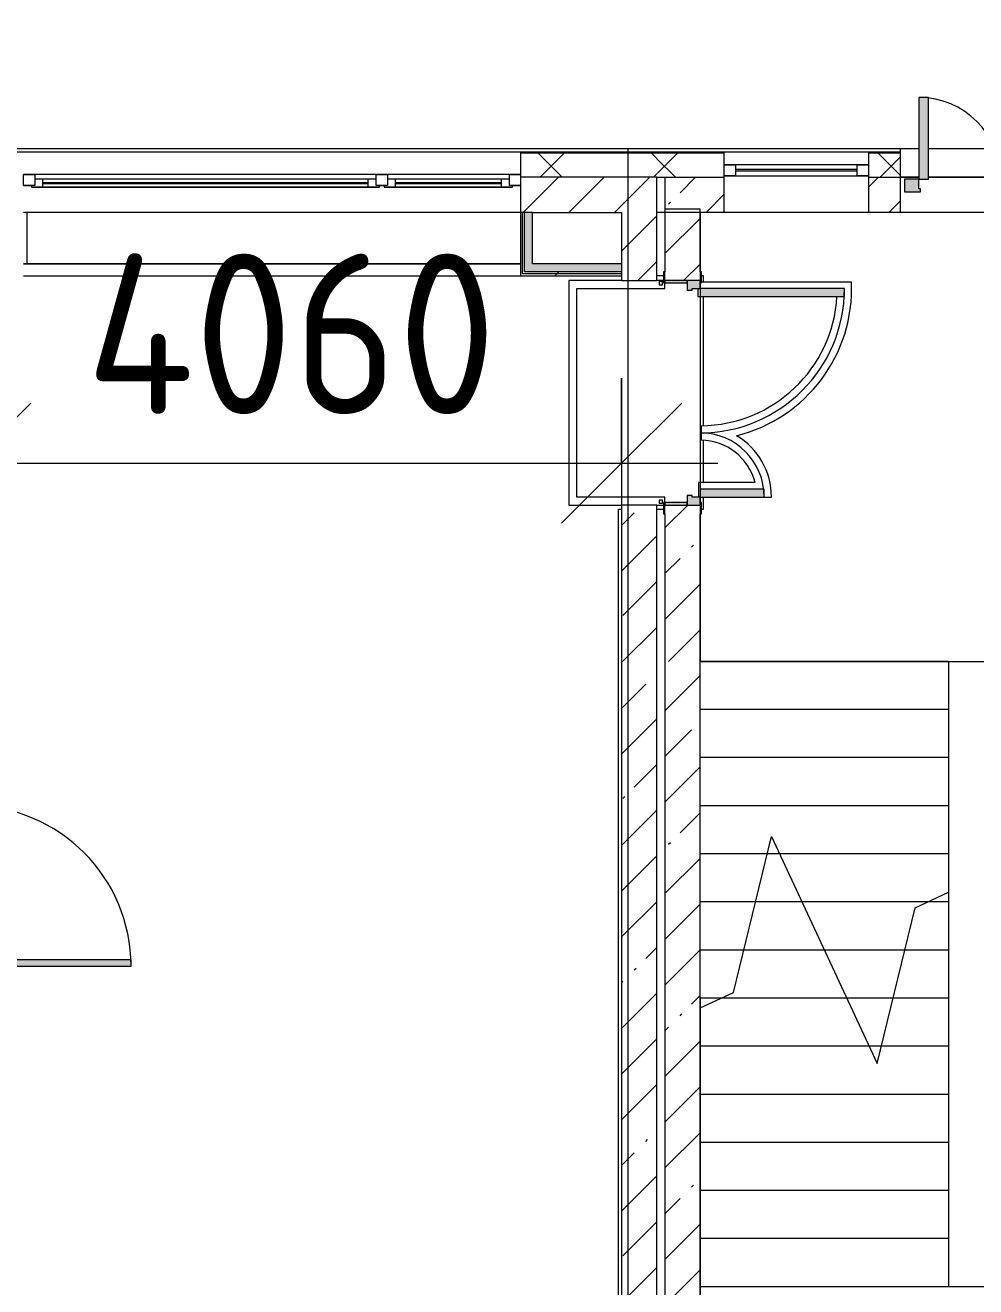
# Model space of a CAD drawing. Header units: millimetres. Extents: x 81711 to 274967, y -8553 to 29000.
# Drawn here: x 182507 to 188436, y 16700 to 24568 of the extents above; entities that cross this region are included whole.
import ezdxf

# ---------------------------------------------------------------- set-up
doc = ezdxf.new("R2010")
doc.units = ezdxf.units.MM
for name, color, linetype, lineweight in [('A-ANNO-DIMS', 7, 'Continuous', 9), ('A-ANNO-DIMS-500', 7, 'Continuous', 9), ('A-GLAZ-3', 7, 'Continuous', 5), ('A-WALL', 7, 'Continuous', 9), ('A-WALL-10', 7, 'Continuous', 5), ('I-WALL-27', 7, 'Continuous', 5), ('S-STRS-2', 7, 'Continuous', 5), ('S-STRS-MBND-1', 7, 'Continuous', 5), ('Оси', 7, 'Continuous', 9)]:
    doc.layers.add(name, color=color, linetype=linetype, lineweight=lineweight)
for name, color, linetype, lineweight, true_color in [('A-DOOR-5', 7, 'Continuous', 5, 0xe2e2e2), ('A-DOOR-6', 7, 'Continuous', 5, 0xaaaaaa), ('A-DOOR-FRAM-3', 7, 'Continuous', 5, 0xe2e2e2), ('A-DOOR-FRAM-4', 7, 'Continuous', 5, 0xaaaaaa), ('A-FLOR-2', 7, 'Continuous', 5, 0xaaaaaa), ('I-WALL-26', 7, 'Continuous', 9, 0xe7e7e7)]:
    doc.layers.add(name, color=color, linetype=linetype, lineweight=lineweight, true_color=true_color)
doc.styles.add('ISOCPEUR_3', font='isocpeur.ttf', dxfattribs={"width": 0.9, "height": 1000})
doc.dimstyles.new('ISO-2_0_0_9К_Средний_округл2', dxfattribs={"dimscale": 304.8, "dimtxt": 995.981176, "dimasz": 2.46063, "dimexe": 1.968504, "dimexo": 0, "dimgap": 0, "dimtad": 1, "dimdec": 0, "dimrnd": 10, "dimzin": 0, "dimdsep": 46, "dimtxsty": 'ISOCPEUR_3', "dimblk1": 'OBLIQUE', "dimblk2": 'OBLIQUE', "dimsah": 1, "dimcen": 0.09, "dimdle": 1.968504, "dimazin": 0, "dimtfac": 1, "dimtdec": 4, "dimtix": 1, "dimtmove": 0, "dimatfit": 3, "dimfxl": 1, "dimtvp": 1, "dimtolj": 1, "dimtzin": 0, "dimarcsym": 2})
pattern_1 = [(45, (147956.67, 0), (-285.123, 285.123), []), (45, (148241.8, 0), (-285.123, 285.123), [504.031, -100.806, 16.764, -84.042])]
pattern_2 = [(45, (147956.67, 0), (-353.5534, 353.5534), []), (135, (147956.67, 0), (-353.5534, -353.5534), [])]
pattern_3 = [(45, (147956.7, 0), (-530.33, 530.33), []), (135, (147956.7, 0), (-530.33, -530.33), [])]

# ---------------------------------------------------------------- blocks, each defined once
blk = doc.blocks.new('110_Дверь_СКБ_2Ст - Д-1 Лестничная клетка EIS60-V148-1_5_3_птичка')
at = {"layer": 'A-DOOR-5'}
for points in [[(-587.5, 1010), (-637.5, 1010), (-637.5, 110), (-587.5, 110), (-587.5, 963.5)], [(662.5, 110), (662.5, 510), (612.5, 510), (612.5, 110), (659.7, 110)], [(712.5, -110), (712.5, 30), (697.5, 30), (697.5, -110)]]:
    blk.add_hatch(color=256, dxfattribs=at).paths.add_polyline_path(points)
h = blk.add_hatch(color=256, dxfattribs=at)
h.paths.add_polyline_path([(712.5, 98.9), (712.5, 110), (662.5, 110), (662.5, 60), (652.5, 60), (652.5, 30), (712.5, 30)])
h.paths.add_polyline_path([(-627.5, 50), (-627.5, 60), (-637.5, 60), (-637.5, 110), (-687.5, 110), (-687.5, 30), (-627.5, 30)])
at = {"layer": 'A-DOOR-FRAM-3'}
for points in [[(-672.5, 118), (-742.5, 118), (-742.5, 110), (-672.5, 110)], [(767.5, 110), (767.5, 118), (697.5, 118), (697.5, 110), (712.5, 110)], [(-672.5, 30), (-687.5, 30), (-687.5, -110), (-672.5, -110)], [(-672.5, -118), (-672.5, -110), (-742.5, -110), (-742.5, -118), (-686.8, -118)], [(767.5, -110), (697.5, -110), (697.5, -118), (767.5, -118)]]:
    blk.add_hatch(color=256, dxfattribs=at).paths.add_polyline_path(points)
at = {"layer": 'A-DOOR-6'}
for p, q in [((-637.5, 1010), (-637.5, 110)), ((-587.5, 1010), (-637.5, 1010)), ((-587.5, 110), (-587.5, 1010)), ((662.5, 510), (612.5, 510)), ((612.5, 510), (612.5, 110)), ((662.5, 110), (662.5, 510)), ((-637.5, 110), (-587.5, 110)), ((612.5, 110), (662.5, 110))]:
    blk.add_line(p, q, dxfattribs=at)
for centre, radius, start, end in [((-637.5, 110), 900, 0, 90), ((662.5, 110), 400, 90, 180)]:
    blk.add_arc(centre, radius, start, end, dxfattribs=at)
at = {"layer": 'A-DOOR-FRAM-4'}
for p, q in [((-672.5, 118), (-742.5, 118)), ((-742.5, 118), (-742.5, 110)), ((-742.5, 110), (-672.5, 110)), ((-637.5, 110), (-687.5, 110)), ((-687.5, 110), (-687.5, 30)), ((-672.5, 110), (-672.5, 118)), ((-637.5, 60), (-637.5, 110)), ((662.5, 110), (662.5, 60)), ((712.5, 110), (662.5, 110)), ((767.5, 118), (697.5, 118)), ((697.5, 118), (697.5, 110)), ((697.5, 110), (767.5, 110)), ((712.5, 30), (712.5, 110)), ((767.5, 110), (767.5, 118)), ((-687.5, 30), (-627.5, 30)), ((-672.5, 30), (-687.5, 30)), ((-687.5, 30), (-687.5, -110)), ((-672.5, -110), (-672.5, 30)), ((-627.5, 60), (-637.5, 60)), ((-627.5, 30), (-627.5, 60)), ((662.5, 60), (652.5, 60)), ((652.5, 60), (652.5, 30)), ((652.5, 30), (712.5, 30)), ((712.5, 30), (697.5, 30)), ((697.5, 30), (697.5, -110)), ((712.5, -110), (712.5, 30)), ((-672.5, -110), (-742.5, -110)), ((-742.5, -110), (-742.5, -118)), ((-742.5, -118), (-672.5, -118)), ((-687.5, -110), (-672.5, -110)), ((-672.5, -118), (-672.5, -110)), ((697.5, -110), (712.5, -110)), ((767.5, -110), (697.5, -110)), ((697.5, -110), (697.5, -118)), ((697.5, -118), (767.5, -118)), ((767.5, -118), (767.5, -110))]:
    blk.add_line(p, q, dxfattribs=at)
blk = doc.blocks.new('120_Окно_СКБ_2Ст - 120_Окно_СКБ_2Ст 3100х2500 _мал_створка слева_-V149-1_5_3_птичка')
at = {"layer": 'A-GLAZ-3'}
for p, q in [((-1550, -127), (-1550, -57)), ((-1550, -57), (-1480, -57)), ((1550, -57), (-1550, -57)), ((-1480, -57), (-1480, -127)), ((650, -127), (650, -57)), ((650, -57), (720, -57)), ((720, -57), (720, -127)), ((1480, -127), (1480, -57)), ((1480, -57), (1550, -57)), ((1550, -57), (1550, -127)), ((-1480, -127), (-1550, -127)), ((-1550, -127), (-1500, -127)), ((-1480, -127), (-1500, -127)), ((-1500, -127), (-1500, -137)), ((-1500, -137), (670, -137)), ((670, -137), (-1500, -137)), ((650, -87), (-1480, -87)), ((-1480, -87), (-1480, -127)), ((-1430, -137), (-1430, -87)), ((-1430, -107), (600, -107)), ((600, -117), (-1430, -117)), ((600, -137), (600, -87)), ((650, -127), (650, -87)), ((720, -127), (650, -127)), ((670, -127), (650, -127)), ((670, -127), (700, -127)), ((670, -137), (670, -127)), ((720, -127), (700, -127)), ((700, -127), (700, -137)), ((700, -137), (1500, -137)), ((1500, -137), (700, -137)), ((1480, -87), (720, -87)), ((720, -87), (720, -127)), ((770, -137), (770, -87)), ((770, -107), (1430, -107)), ((1430, -117), (770, -117)), ((1430, -137), (1430, -87)), ((1480, -127), (1480, -87)), ((1550, -127), (1480, -127)), ((1500, -127), (1480, -127)), ((1500, -127), (1550, -127)), ((1500, -137), (1500, -127))]:
    blk.add_line(p, q, dxfattribs=at)
blk = doc.blocks.new('110_Дверь_СКБ_1Ст_Внутренняя1 - Д-4к_п__1100x2100h_Артистические EI30-23988509-1_5_3_птичка')
at = {"layer": 'A-DOOR-5'}
h = blk.add_hatch(color=256, dxfattribs=at)
h.paths.add_polyline_path([(537.5, 20), (537.5, 100), (512.5, 100), (512.5, 60), (502.5, 60), (502.5, 20), (522.5, 20)])
h.paths.add_polyline_path([(-477.5, 60), (-487.5, 60), (-487.5, 100), (-512.5, 100), (-512.5, 20), (-477.5, 20), (-477.5, 44)])
at = {"layer": 'A-DOOR-6'}
h = blk.add_hatch(dxfattribs=at)
h.set_pattern_fill('FP_27', color=256, style=0, pattern_type=2)
h.set_pattern_definition([(135, (1751.41, 164.685), (-14.14214, -14.14214), []), (225, (1751.41, 164.685), (14.14214, -14.14214), [])])
h.paths.add_polyline_path([(562.5, 100), (537.5, 100), (537.5, -100), (562.5, -100), (562.5, -72.6)])
at = {"layer": 'A-DOOR-FRAM-3'}
for points in [[(512.5, 120), (512.5, 1100), (472.5, 1100), (472.5, 100), (512.5, 100), (512.5, 116.4)], [(-497.5, 100), (-497.5, 108), (-567.5, 108), (-567.5, 100), (-512.5, 100)], [(592.5, 108), (522.5, 108), (522.5, 100), (592.5, 100)], [(-497.5, -72.6), (-497.5, 20), (-512.5, 20), (-512.5, -100), (-497.5, -100)], [(537.5, -100), (537.5, 20), (522.5, 20), (522.5, -100)], [(-497.5, -108), (-497.5, -100), (-567.5, -100), (-567.5, -108), (-512.5, -108)], [(592.5, -100), (522.5, -100), (522.5, -108), (592.5, -108)]]:
    blk.add_hatch(color=256, dxfattribs=at).paths.add_polyline_path(points)
at = {"layer": 'A-DOOR-FRAM-4'}
h = blk.add_hatch(dxfattribs=at)
h.set_pattern_fill('FP_28', color=256, style=0, pattern_type=2)
h.set_pattern_definition([(45, (-371.384, 164.685), (-14.1421, 14.1421), []), (135, (-371.384, 164.685), (-14.1421, -14.1421), [])])
h.paths.add_polyline_path([(-512.5, -100), (-512.5, 100), (-537.5, 100), (-537.5, -100)])
at = {"layer": 'A-DOOR-6'}
for p, q in [((512.5, 1100), (472.5, 1100)), ((472.5, 1100), (472.5, 100)), ((512.5, 100), (512.5, 1100)), ((472.5, 100), (512.5, 100))]:
    blk.add_line(p, q, dxfattribs=at)
blk.add_arc((512.5, 100), 1000, 90, 180, dxfattribs=at)
at = {"layer": 'A-DOOR-FRAM-4'}
for p, q in [((-497.5, 108), (-567.5, 108)), ((-567.5, 108), (-567.5, 100)), ((-567.5, 100), (-497.5, 100)), ((-512.5, 100), (-537.5, 100)), ((-537.5, 100), (-537.5, -100)), ((-487.5, 100), (-512.5, 100)), ((-512.5, 100), (-512.5, 20)), ((-512.5, -100), (-512.5, 100)), ((-497.5, 100), (-512.5, 100)), ((-512.5, 100), (-512.5, 99)), ((-512.5, 99), (-497.5, 99)), ((-497.5, 100), (-497.5, 108)), ((-497.5, 99), (-497.5, 100)), ((-487.5, 60), (-487.5, 100)), ((512.5, 100), (512.5, 60)), ((537.5, 100), (512.5, 100)), ((592.5, 108), (522.5, 108)), ((522.5, 108), (522.5, 100)), ((537.5, 100), (522.5, 100)), ((522.5, 100), (522.5, 99)), ((522.5, 100), (592.5, 100)), ((522.5, 99), (537.5, 99)), ((537.5, 20), (537.5, 100)), ((562.5, 100), (537.5, 100)), ((537.5, 100), (537.5, -100)), ((537.5, 99), (537.5, 100)), ((562.5, -100), (562.5, 100)), ((592.5, 100), (592.5, 108)), ((-512.5, 20), (-477.5, 20)), ((-497.5, 20), (-512.5, 20)), ((-512.5, 20), (-512.5, -100)), ((-497.5, -100), (-497.5, 20)), ((-477.5, 60), (-487.5, 60)), ((-477.5, 20), (-477.5, 60)), ((512.5, 60), (502.5, 60)), ((502.5, 60), (502.5, 20)), ((502.5, 20), (537.5, 20)), ((537.5, 20), (522.5, 20)), ((522.5, 20), (522.5, -100)), ((537.5, -100), (537.5, 20)), ((-497.5, -100), (-567.5, -100)), ((-567.5, -100), (-567.5, -108)), ((-567.5, -108), (-497.5, -108)), ((-537.5, -100), (-512.5, -100)), ((-512.5, -100), (-497.5, -100)), ((-497.5, -108), (-497.5, -100)), ((522.5, -100), (537.5, -100)), ((592.5, -100), (522.5, -100)), ((522.5, -100), (522.5, -108)), ((522.5, -108), (592.5, -108)), ((537.5, -100), (562.5, -100)), ((592.5, -108), (592.5, -100))]:
    blk.add_line(p, q, dxfattribs=at)
blk = doc.blocks.new('110_Дверь_СКБ_2Ст_Наружная - ДН-1_л__ Двухстворчатая 1350 х3200 _ЛК_ в свету с верхним остеклением 2-22448815-1_5_3_птичка')
at = {"layer": 'A-DOOR-5'}
for points in [[(754.5, -91), (754.5, 869), (694.5, 869), (694.5, -91)], [(-655.5, -91), (-655.5, 419), (-715.5, 419), (-715.5, -91)]]:
    blk.add_hatch(color=256, dxfattribs=at).paths.add_polyline_path(points)
h = blk.add_hatch(color=256, dxfattribs=at)
h.paths.add_polyline_path([(844.5, -171), (844.5, -91), (754.5, -91), (754.5, -151), (744.5, -151), (744.5, -171), (823.5, -171)])
h.paths.add_polyline_path([(-715.5, -171), (-705.5, -171), (-705.5, -151), (-715.5, -151), (-715.5, -91), (-805.5, -91), (-805.5, -171)])
at = {"layer": 'A-DOOR-6'}
for p, q in [((754.5, 869), (694.5, 869)), ((694.5, 869), (694.5, -91)), ((754.5, -91), (754.5, 869)), ((-715.5, 419), (-715.5, -91)), ((-655.5, 419), (-715.5, 419)), ((-655.5, -91), (-655.5, 419)), ((-715.5, -91), (-655.5, -91)), ((694.5, -91), (754.5, -91))]:
    blk.add_line(p, q, dxfattribs=at)
for centre, radius, start, end in [((754.5, -91), 960, 90, 180), ((-715.5, -91), 510, 0, 90)]:
    blk.add_arc(centre, radius, start, end, dxfattribs=at)
at = {"layer": 'A-DOOR-FRAM-4'}
for p, q in [((-715.5, -91), (-805.5, -91)), ((-805.5, -91), (-805.5, -171)), ((-715.5, -151), (-715.5, -91)), ((-705.5, -151), (-715.5, -151)), ((-705.5, -171), (-705.5, -151)), ((754.5, -151), (744.5, -151)), ((744.5, -151), (744.5, -171)), ((754.5, -91), (754.5, -151)), ((844.5, -91), (754.5, -91)), ((844.5, -171), (844.5, -91)), ((-805.5, -171), (-705.5, -171)), ((744.5, -171), (844.5, -171))]:
    blk.add_line(p, q, dxfattribs=at)
blk = doc.blocks.new('120_Окно_СКБ_1Ст - 120_Окно_СКБ_1Ст 900х2500_h_ глухое-23537403-1_5_3_птичка')
at = {"layer": 'A-GLAZ-3'}
for p, q in [((-450, -67), (-450, 3)), ((-450, 3), (-380, 3)), ((450, 3), (-450, 3)), ((-380, 3), (-380, -67)), ((380, -67), (380, 3)), ((380, 3), (450, 3)), ((450, 3), (450, -67)), ((-380, -67), (-450, -67)), ((-450, -67), (450, -67)), ((380, -27), (-380, -27)), ((380, -37), (-380, -37)), ((450, -67), (380, -67))]:
    blk.add_line(p, q, dxfattribs=at)
blk = doc.blocks.new('Зашивка приборов отопления11 - Зашивка приборов отопления-33278624-1_5_3_птичка')
at = {"layer": 'A-WALL-10'}
for p, q in [((37640, 23400), (34540, 23400)), ((34540, 23079), (37640, 23079)), ((37640, 23079), (34540, 23079)), ((34540, 23004), (37640, 23004))]:
    blk.add_line(p, q, dxfattribs=at)
blk = doc.blocks.new('DIMBLOCK28-1_5_3_птичка')
at = {"layer": 'A-ANNO-DIMS-500'}
for p, q in [((182166.7, 22366.8), (182166.7, 21236.4)), ((182166.7, 21836.4), (182166.7, 22366.8)), ((186226.7, 22366.8), (186226.7, 21236.4)), ((186226.7, 21836.4), (186226.7, 22366.8)), ((181566.7, 21836.4), (186826.7, 21836.4))]:
    blk.add_line(p, q, dxfattribs=at)
at = {"layer": 'A-ANNO-DIMS-500', "lineweight": 20}
for p, q in [((182166.7, 21836.4), (182541.7, 22211.4)), ((186226.7, 21836.4), (186601.7, 22211.4)), ((182166.7, 21836.4), (181791.7, 21461.4)), ((186226.7, 21836.4), (185851.7, 21461.4))]:
    blk.add_line(p, q, dxfattribs=at)
at = {"layer": 'A-ANNO-DIMS-500', "color": 0, "insert": (182884.7, 23142.9), "char_height": 1000, "width": 3148.833, "attachment_point": 1, "line_spacing_factor": 1.149209, "style": 'ISOCPEUR_3'}
blk.add_mtext('4060', dxfattribs=at)
blk = doc.blocks.new('_Oblique')
at = {"color": 0, "linetype": 'ByBlock', "lineweight": -2}
blk.add_line((-0.5, -0.5), (0.5, 0.5), dxfattribs=at)

msp = doc.modelspace()

# ---------------------------------------------------------------- hatches: boundary and pattern name
at = {"layer": 'A-WALL-10'}
h = msp.add_hatch(dxfattribs=at)
h.set_pattern_fill('FP_94', color=256, style=0, pattern_type=2)
h.set_pattern_definition(pattern_2)
h.paths.add_polyline_path([(181816.7, 23620), (182496.7, 23620), (182496.7, 23769.7), (181816.7, 23769.7), (181816.7, 23628.5)])
h.paths.add_polyline_path([(186439.4, 23620), (186446.7, 23620), (186446.7, 23769.7), (185596.7, 23769.7), (185596.7, 23620), (186426.4, 23620)])
h = msp.add_hatch(dxfattribs=at)
h.set_pattern_fill('FP_94', color=256, style=0, pattern_type=2)
h.set_pattern_definition(pattern_2)
h.paths.add_polyline_path([(186496.2, 23620), (186866.7, 23620), (186866.7, 23769.7), (186446.7, 23769.7), (186449, 23620)])
h.paths.add_polyline_path([(187766.7, 23620), (187966.7, 23620), (187966.7, 23769.7), (187766.7, 23769.7), (187766.7, 23627.7)])
h.paths.add_polyline_path([(189666.7, 23620), (189886.7, 23620), (189886.7, 23769.7), (189666.7, 23769.7), (189666.7, 23640.3)])
at = {"layer": 'I-WALL-26'}
for points in [[(185671.7, 23029), (185671.7, 23400), (185621.7, 23400), (185621.7, 23029)], [(185671.7, 23029), (186226.7, 23029), (186226.7, 23079), (185671.7, 23079)]]:
    msp.add_hatch(color=256, dxfattribs=at).paths.add_polyline_path(points)
at = {"layer": 'I-WALL-27'}
h = msp.add_hatch(dxfattribs=at)
h.set_pattern_fill('FP_74', color=256, style=0, pattern_type=2)
h.set_pattern_definition(pattern_1)
h.paths.add_polyline_path([(182183.1, 23400), (182496.7, 23400), (182496.7, 23620), (181566.7, 23619.7), (181566.7, 23400), (182166.7, 23400)])
h.paths.add_polyline_path([(186226.7, 23400), (186446.7, 23400), (186446.7, 23619.7), (186439.7, 23612.7)])
h.paths.add_polyline_path([(186226.7, 23400), (186439.4, 23620), (185596.7, 23619.7), (185596.7, 23400), (185901.9, 23400)])
h = msp.add_hatch(dxfattribs=at)
h.set_pattern_fill('FP_74', color=256, style=0, pattern_type=2)
h.set_pattern_definition(pattern_1)
h.paths.add_polyline_path([(187966.7, 23400), (187966.7, 23620), (187766.7, 23619.7), (187766.7, 23400)])
h.paths.add_polyline_path([(189716.7, 23400), (190116.7, 23400), (190111.6, 23620), (189666.7, 23619.7), (189666.7, 23400)])
h.paths.add_polyline_path([(186716.7, 23400), (186866.7, 23400), (186866.7, 23620), (186496.7, 23619.7), (186496.7, 23420.3), (186716.7, 23420.3)])
h = msp.add_hatch(dxfattribs=at)
h.set_pattern_fill('FP_74', color=256, style=0, pattern_type=2)
h.set_pattern_definition(pattern_1)
h.paths.add_polyline_path([(186446.7, 15200), (186446.7, 21575.3), (186226.7, 21575.3), (186226.7, 15200)])
h.paths.add_polyline_path([(186226.7, 22975.3), (186446.7, 22975.3), (186446.7, 23400), (186226.7, 23400), (186226.7, 23004)])
h = msp.add_hatch(dxfattribs=at)
h.set_pattern_fill('FP_74', color=256, style=0, pattern_type=2)
h.set_pattern_definition(pattern_1)
h.paths.add_polyline_path([(186716.7, 10450), (186714.6, 12125), (186496.7, 12125), (186496.7, 10450)])
h.paths.add_polyline_path([(186496.7, 13525), (186716.7, 13525), (186716.7, 21575.3), (186496.7, 21575.3), (186496.7, 15593.2)])
h.paths.add_polyline_path([(186716.7, 22975.3), (186716.7, 23420.3), (186496.7, 23420.3), (186496.7, 22975.3), (186666.7, 22975.3)])
h = msp.add_hatch(dxfattribs=at)
h.set_pattern_fill('FP_192', color=256, style=0, pattern_type=2)
h.set_pattern_definition(pattern_3)
h.paths.add_polyline_path([(186206.7, 23004), (186226.7, 23004), (186226.7, 23016.5), (185609.2, 23013.4), (185609.2, 23004), (185901.9, 23004)])
h = msp.add_hatch(dxfattribs=at)
h.set_pattern_fill('FP_192', color=256, style=0, pattern_type=2)
h.set_pattern_definition(pattern_3)
h.paths.add_polyline_path([(186202.1, 23016.5), (186226.7, 23016.5), (186226.7, 23029), (185621.7, 23029), (185621.7, 23016.5), (185901.9, 23016.5)])

# ---------------------------------------------------------------- linework, layer by layer
at = {"layer": 'A-FLOR-2'}
for p, q in [((182516.7, 23400), (182516.7, 23079)), ((185596.7, 23400), (182516.7, 23400)), ((186496.7, 23400), (186446.7, 23400)), ((182516.7, 23079), (185596.7, 23079)), ((185896.7, 22975.3), (185896.7, 21575.3)), ((186226.7, 22975.3), (185896.7, 22975.3)), ((186488.7, 23004), (186446.7, 23004)), ((186488.7, 22975.3), (186446.7, 22975.3)), ((186736.7, 23004), (186724.7, 23004)), ((186736.7, 22965.3), (186736.7, 23004)), ((185946.7, 21625.3), (185946.7, 22925.3)), ((185946.7, 22925.3), (186496.7, 22925.3)), ((186496.7, 22925.3), (186496.7, 22960.3)), ((186702.6, 22925.3), (186702.6, 22875.3)), ((187660.8, 22965.3), (186724.7, 22965.3)), ((186702.6, 22875.3), (186716.7, 22875.3)), ((186716.7, 22875.3), (186716.7, 21715.3)), ((186736.7, 22071.2), (186736.7, 22875.3)), ((186722.6, 22070.3), (186722.6, 21980.2)), ((186736.7, 21715.3), (186736.7, 21978.7)), ((187060.1, 21715.3), (186705.6, 21715.3)), ((186705.6, 21715.3), (186705.6, 21625.3)), ((185896.7, 21575.3), (186226.7, 21575.3)), ((186496.7, 21625.3), (185946.7, 21625.3)), ((186446.7, 21575.3), (186488.7, 21575.3)), ((186496.7, 21590.3), (186496.7, 21625.3)), ((186736.7, 21550.3), (186736.7, 21625.3)), ((187116.7, 21625.3), (187161.7, 21625.3)), ((186206.7, 13475), (186206.7, 21550.3)), ((186206.7, 21550.3), (186227.5, 21550.3)), ((186446.7, 21550.3), (186488.7, 21550.3)), ((186724.7, 21550.3), (186736.7, 21550.3))]:
    msp.add_line(p, q, dxfattribs=at)
for centre, radius, start, end in [((186716.7, 22925.3), 945, 283.90489, 2.42594), ((186716.7, 22925.3), 855, 270.39464, 356.64746), ((186716.7, 21625.3), 355, 14.68597, 89.0495), ((186716.7, 21625.3), 445, 0, 59.31464)]:
    msp.add_arc(centre, radius, start, end, dxfattribs=at)
at = {"layer": 'A-WALL'}
for p, q in [((186866.7, 23772.7), (185596.7, 23772.7)), ((186866.7, 23769.7), (185596.7, 23769.7)), ((187966.7, 23772.7), (187766.7, 23772.7)), ((187966.7, 23769.7), (187766.7, 23769.7)), ((186446.7, 23620), (185596.7, 23620)), ((186446.7, 23619.7), (186446.7, 23620)), ((186496.7, 23619.7), (186496.7, 23620)), ((186496.7, 23620), (186866.7, 23620)), ((187766.7, 23620), (187966.7, 23620)), ((185671.7, 23400), (185596.7, 23400)), ((185609.2, 23016.5), (185609.2, 23400)), ((185621.7, 23029), (185621.7, 23400)), ((186226.7, 23016.5), (185609.2, 23016.5)), ((186226.7, 23029), (185621.7, 23029))]:
    msp.add_line(p, q, dxfattribs=at)
at = {"layer": 'A-WALL-10'}
for p, q in [((181816.5, 23799.7), (188081.7, 23799.7)), ((181816.7, 23777.7), (187966.7, 23777.7)), ((185596.7, 23777.7), (185596.7, 23620)), ((186866.7, 23620), (186866.7, 23777.7)), ((187766.7, 23777.7), (187766.7, 23620)), ((187966.7, 23620), (187966.7, 23799.7)), ((188141.7, 23799.7), (189491.7, 23799.7)), ((186446.7, 23619.7), (186496.7, 23619.7)), ((188081.7, 23619.7), (187966.7, 23619.7)), ((189491.7, 23619.7), (188141.7, 23619.7)), ((186461.7, 22969.3), (186461.7, 22949.3)), ((186481.7, 22969.3), (186461.7, 22969.3)), ((186461.7, 22949.3), (186481.7, 22949.3)), ((186481.7, 22949.3), (186481.7, 22969.3)), ((186481.7, 21606.3), (186461.7, 21606.3)), ((186461.7, 21606.3), (186461.7, 21586.3)), ((186461.7, 21586.3), (186481.7, 21586.3)), ((186481.7, 21586.3), (186481.7, 21606.3))]:
    msp.add_line(p, q, dxfattribs=at)
at = {"layer": 'I-WALL-27'}
for p, q in [((185596.7, 23620), (185596.7, 23004)), ((186446.7, 22975.3), (186446.7, 23619.7)), ((186496.7, 23619.7), (186496.7, 23030.3)), ((186866.7, 23400), (186866.7, 23620)), ((187766.7, 23620), (187766.7, 23400)), ((187966.7, 23400), (187966.7, 23620)), ((187966.7, 23620), (188081.7, 23620)), ((188141.7, 23620), (189491.7, 23620)), ((182516.7, 23400), (182496.7, 23400)), ((185671.7, 23400), (186226.7, 23400)), ((185671.7, 23079), (185671.7, 23400)), ((186226.7, 23400), (186226.7, 22975.3)), ((186716.7, 23420.3), (186496.7, 23420.3)), ((189666.7, 23400), (186496.7, 23400)), ((186716.7, 23030.3), (186716.7, 23420.3)), ((186226.7, 23079), (185671.7, 23079)), ((185596.7, 23004), (186226.7, 23004)), ((186226.7, 22975.3), (186446.7, 22975.3)), ((186446.7, 21575.3), (186226.7, 21575.3)), ((186226.7, 21575.3), (186226.7, 13580)), ((186446.7, 13580), (186446.7, 21575.3)), ((186496.7, 21520.3), (186496.7, 13525)), ((186716.7, 15200), (186716.7, 21520.3))]:
    msp.add_line(p, q, dxfattribs=at)
at = {"layer": 'S-STRS-2'}
for p, q in [((188266.7, 20600), (186716.7, 20600)), ((188266.7, 20600), (186716.7, 20600)), ((188266.7, 20600), (188266.7, 20300)), ((188266.7, 20300), (186716.7, 20300)), ((188266.7, 20300), (186716.7, 20300)), ((188266.7, 20300), (188266.7, 20000)), ((188266.7, 20000), (186716.7, 20000)), ((188266.7, 20000), (186716.7, 20000)), ((188266.7, 20000), (188266.7, 19700)), ((188266.7, 19700), (186716.7, 19700)), ((188266.7, 19700), (186716.7, 19700)), ((188266.7, 19700), (188266.7, 19400)), ((187135.2, 19400), (186716.7, 19400)), ((187135.2, 19400), (186716.7, 19400)), ((188266.7, 19400), (187211.9, 19400)), ((188266.7, 19400), (187211.9, 19400)), ((188266.7, 19400), (188266.7, 19161.4)), ((187062.3, 19100), (186716.7, 19100)), ((187062.3, 19100), (186716.7, 19100)), ((188135, 19100), (187351.8, 19100)), ((188135, 19100), (187351.8, 19100)), ((186989.4, 18800), (186716.7, 18800)), ((186989.4, 18800), (186716.7, 18800)), ((187993.9, 18800), (187491.7, 18800)), ((187993.9, 18800), (187491.7, 18800)), ((186716.7, 18500), (186716.7, 18438.6)), ((186848.3, 18500), (186716.7, 18500)), ((186848.3, 18500), (186716.7, 18500)), ((187921, 18500), (187631.6, 18500)), ((187921, 18500), (187631.6, 18500)), ((187848.1, 18200), (187771.5, 18200)), ((187848.1, 18200), (187771.5, 18200))]:
    msp.add_line(p, q, dxfattribs=at)
at = {"layer": 'S-STRS-MBND-1'}
for p, q in [((186716.7, 23400), (186716.7, 20600)), ((190116.7, 23400), (186716.7, 23400)), ((186716.7, 20600), (188566.7, 20600)), ((186925.2, 18535.9), (187161.5, 19508.1)), ((187161.5, 19508.1), (187821.8, 18091.9)), ((187211.9, 19400), (187135.2, 19400)), ((187211.9, 19400), (187135.2, 19400)), ((188058.1, 19064.1), (188266.7, 19161.4)), ((188266.7, 19161.4), (188266.7, 16700)), ((187351.8, 19100), (187062.3, 19100)), ((187351.8, 19100), (187062.3, 19100)), ((187821.8, 18091.9), (188058.1, 19064.1)), ((188266.7, 19100), (188135, 19100)), ((188266.7, 19100), (188135, 19100)), ((187491.7, 18800), (186989.4, 18800)), ((187491.7, 18800), (186989.4, 18800)), ((188266.7, 18800), (187993.9, 18800)), ((188266.7, 18800), (187993.9, 18800)), ((186716.7, 18438.6), (186925.2, 18535.9)), ((187631.6, 18500), (186848.3, 18500)), ((187631.6, 18500), (186848.3, 18500)), ((188266.7, 18500), (187921, 18500)), ((188266.7, 18500), (187921, 18500)), ((186716.7, 18438.6), (186716.7, 16700)), ((187771.5, 18200), (186716.7, 18200)), ((187771.5, 18200), (186716.7, 18200)), ((188266.7, 18200), (187848.1, 18200)), ((188266.7, 18200), (187848.1, 18200)), ((188266.7, 17900), (186716.7, 17900)), ((188266.7, 17900), (186716.7, 17900)), ((188266.7, 17600), (186716.7, 17600)), ((188266.7, 17600), (186716.7, 17600)), ((188266.7, 17300), (186716.7, 17300)), ((188266.7, 17300), (186716.7, 17300)), ((188266.7, 17000), (186716.7, 17000)), ((188266.7, 17000), (186716.7, 17000)), ((186716.7, 16700), (186716.7, 15200)), ((188266.7, 16700), (186716.7, 16700)), ((188266.7, 16700), (186716.7, 16700)), ((188566.7, 16700), (188266.7, 16700))]:
    msp.add_line(p, q, dxfattribs=at)
at = {"layer": 'Оси'}
msp.add_line((186266.7, 11299.7), (186266.7, 23799.7), dxfattribs=at)

# ---------------------------------------------------------------- block references
at = {"layer": 'A-DOOR-6'}
msp.add_blockref('110_Дверь_СКБ_2Ст_Наружная - ДН-1_л__ Двухстворчатая 1350 х3200 _ЛК_ в свету с верхним остеклением 2-22448815-1_5_3_птичка', (188797.2, 23698.7), dxfattribs=at)
at = {"layer": 'A-DOOR-6', "rotation": 269.9999999999999}
for name, p in [('110_Дверь_СКБ_2Ст - Д-1 Лестничная клетка EIS60-V148-1_5_3_птичка', (186606.7, 22287.8)), ('110_Дверь_СКБ_1Ст_Внутренняя1 - Д-4к_п__1100x2100h_Артистические EI30-23988509-1_5_3_птичка', (182066.7, 19212.5))]:
    msp.add_blockref(name, p, dxfattribs=at)
at = {"layer": 'A-GLAZ-3'}
for name, p in [('120_Окно_СКБ_1Ст - 120_Окно_СКБ_1Ст 900х2500_h_ глухое-23537403-1_5_3_птичка', (187316.7, 23694.7)), ('120_Окно_СКБ_2Ст - 120_Окно_СКБ_2Ст 3100х2500 _мал_створка слева_-V149-1_5_3_птичка', (184046.7, 23694.7))]:
    msp.add_blockref(name, p, dxfattribs=at)
at = {"layer": 'A-WALL-10'}
msp.add_blockref('Зашивка приборов отопления11 - Зашивка приборов отопления-33278624-1_5_3_птичка', (147956.7, 0), dxfattribs=at)

# ---------------------------------------------------------------- dimensions: what is measured, and where the dimension line sits
at = {"layer": 'A-ANNO-DIMS'}
dim = msp.add_linear_dim(base=(186226.7, 21836.4), p1=(182166.7, 22366.8), p2=(186226.7, 22366.8), dimstyle='ISO-2_0_0_9К_Средний_округл2', override={"dimpost": '<>', "dimfxl": 4060}, dxfattribs=at)
dim.commit()
dim.dimension.update_dxf_attribs({"geometry": 'DIMBLOCK28-1_5_3_птичка', "text_midpoint": (184196.7, 22336.4)})

doc.saveas('drawing.dxf')
